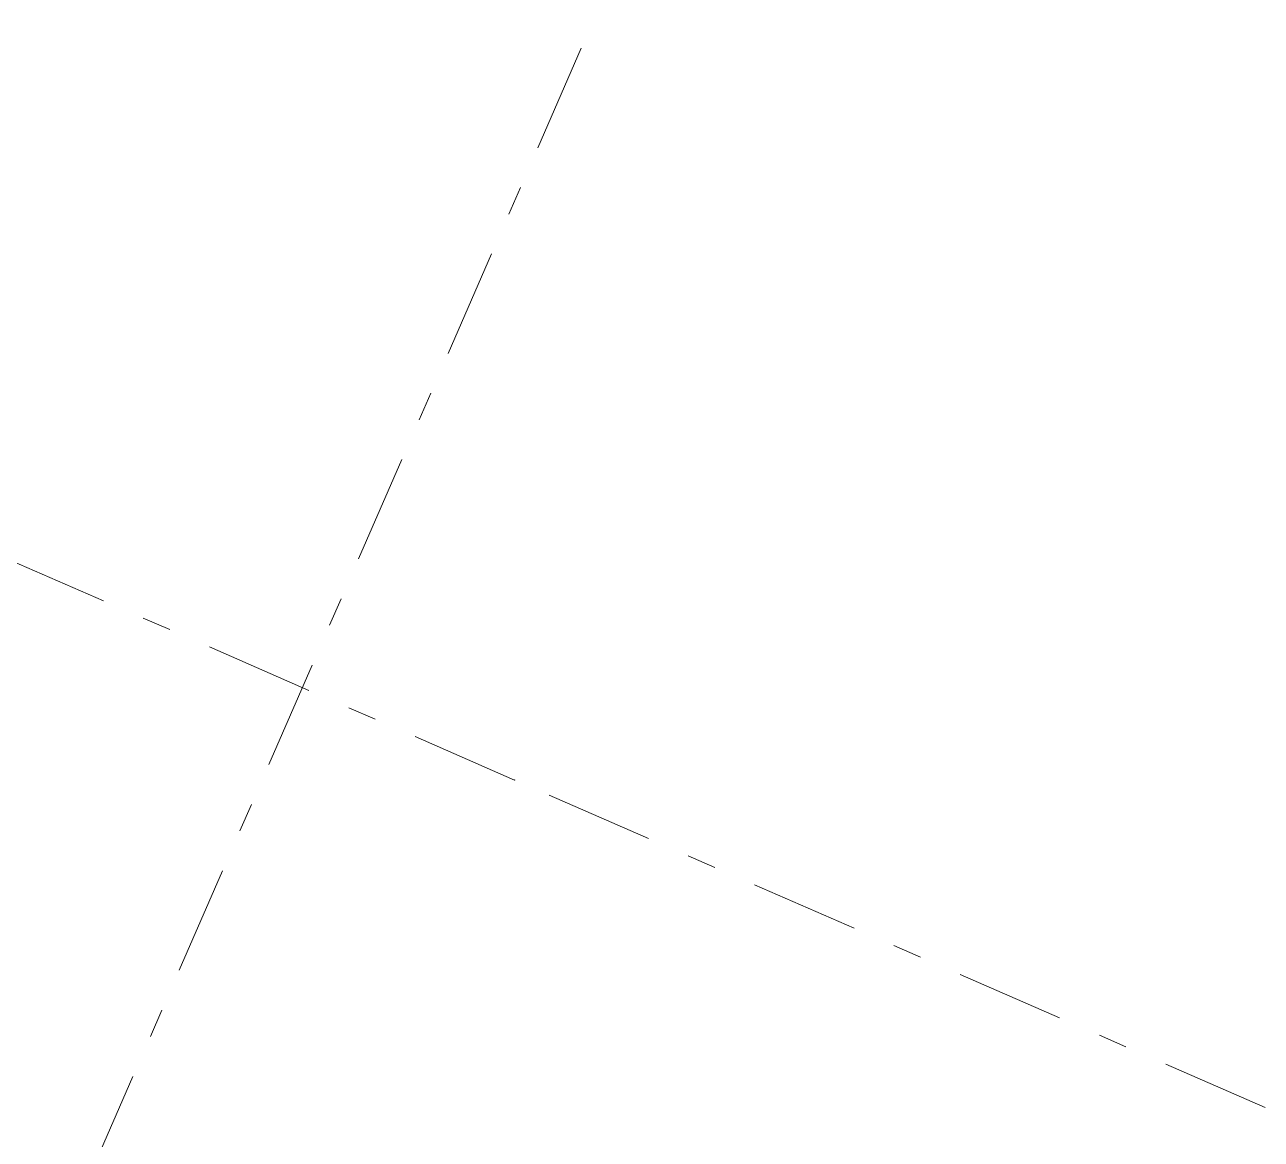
# Model space of a CAD drawing. Header units: millimetres. Extents: x -50172 to 90294, y -80883 to 956680.
# Drawn here: x -10892 to -4862, y -3730 to 1704 of the extents above; entities that cross this region are included whole.
import ezdxf
from ezdxf.enums import TextEntityAlignment as Align

# ---------------------------------------------------------------- set-up
doc = ezdxf.new("R2010")
doc.units = ezdxf.units.MM
doc.header["$MEASUREMENT"] = 0
doc.linetypes.add('Double Dashed', pattern=[1093.611073, 529.166651, -211.666656, 141.111112, -211.666656])
doc.layers.add('New_A-15-MG_Structural_Grid_Phase_2', color=7, linetype='Continuous')
doc.layers.add('New_A-15-MG_Structural_Grid_Phase_2_Pen_No__222', color=7, linetype='Continuous', lineweight=13, true_color=0x65af33)
doc.styles.add('GENERATED_STYLE_4', font='')
doc.styles.get('GENERATED_STYLE_4').set_extended_font_data('Swis721 BT')

# ---------------------------------------------------------------- blocks, each defined once
blk = doc.blocks.new('Standard grid marker_40')
at = {"layer": 'New_A-15-MG_Structural_Grid_Phase_2_Pen_No__222', "linetype": 'Double Dashed'}
blk.add_line((39496.4, 0), (58242.4, 0), dxfattribs=at)
at = {"layer": 'New_A-15-MG_Structural_Grid_Phase_2_Pen_No__222', "style": 'GENERATED_STYLE_4'}
for tag, p in [('AC_MarkerText_1_0', (-500, 41.2)), ('AC_MarkerText_1_1', (58742.4, 41.2))]:
    blk.add_attdef(tag, text='', height=350, rotation=270, dxfattribs=at).set_placement(p, align=Align.MIDDLE_CENTER)
blk = doc.blocks.new('Standard grid marker_45')
at = {"layer": 'New_A-15-MG_Structural_Grid_Phase_2_Pen_No__222', "linetype": 'Double Dashed'}
for p, q in [((2937.8, 0), (29897.5, 0)), ((29897.5, 0), (32835.4, 0))]:
    blk.add_line(p, q, dxfattribs=at)
blk.add_point((29897.5, 0), dxfattribs=at)
blk.add_point((29897.5, 0), dxfattribs=at)
at = {"layer": 'New_A-15-MG_Structural_Grid_Phase_2_Pen_No__222', "style": 'GENERATED_STYLE_4'}
for tag, p in [('AC_MarkerText_1_0', (-500, 43.4)), ('AC_MarkerText_1_1', (33335.4, 43.4))]:
    blk.add_attdef(tag, text='', height=350, rotation=180, dxfattribs=at).set_placement(p, align=Align.MIDDLE_CENTER)

msp = doc.modelspace()

# ---------------------------------------------------------------- block references
at = {"layer": 'New_A-15-MG_Structural_Grid_Phase_2', "color": 8, "linetype": 'Continuous', "lineweight": 15, "zscale": 1000}
for name, p, rotation in [('Standard grid marker_40', (-30734.1, -50137), 66.44041158399293), ('Standard grid marker_45', (18901.3, -13928.7), 156.4404115840001)]:
    msp.add_blockref(name, p, dxfattribs=dict(at, rotation=rotation))

doc.saveas('drawing.dxf')
